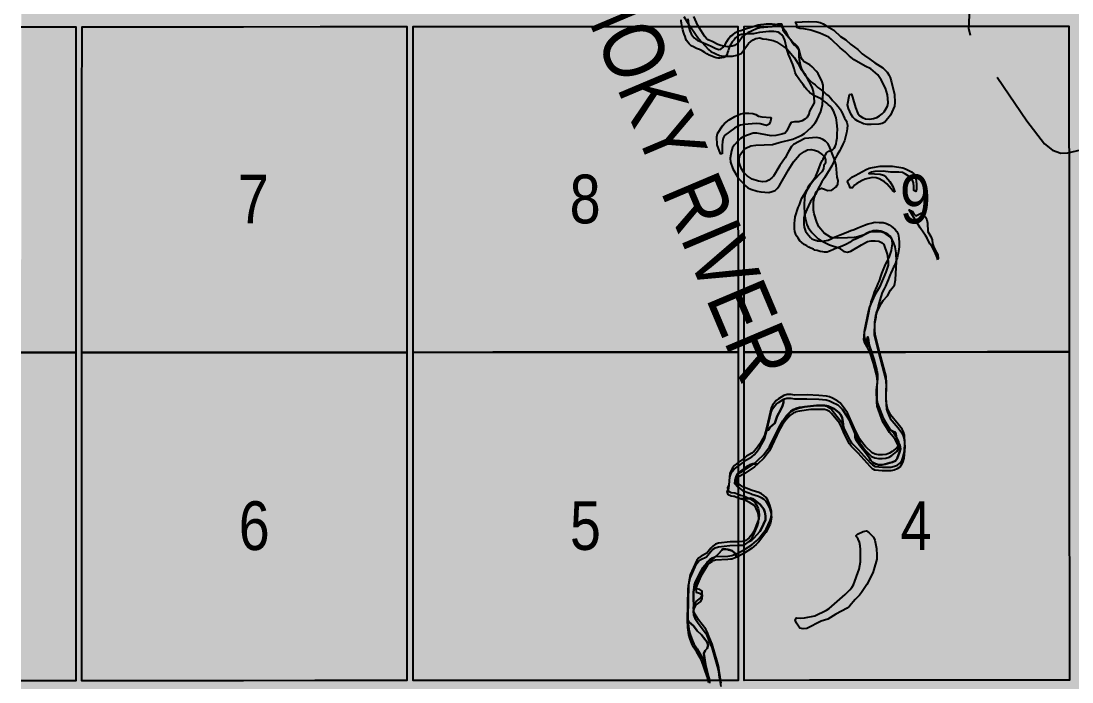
# Model space of a CAD drawing. Extents: x 507565 to 531726, y 6009554 to 6022365.
# Drawn here: x 522873.6 to 523046.4, y 6015788.3 to 6015896.9 of the extents above; entities that cross this region are included whole.
import ezdxf
from ezdxf.enums import TextEntityAlignment as Align

# ---------------------------------------------------------------- set-up
doc = ezdxf.new("R2010")
doc.units = 0
doc.header["$LTSCALE"] = 5
doc.linetypes.add('DASHED2', pattern=[9.525, 6.35, -3.175])
for name, color, linetype in [('Quarters', 8, 'Continuous'), ('RoadSeg', 57, 'DASHED2'), ('T-WATER', 160, 'Continuous'), ('T-WATER-T', 170, 'Continuous')]:
    doc.layers.add(name, color=color, linetype=linetype)
doc.layers.add('ROUTE-MAP-BACKGROUND-H', color=7, linetype='Continuous', true_color=0xf0ebff)
doc.styles.add('120', font='ARIALN.TTF', dxfattribs={"height": 13})
doc.styles.add('TXT', font='ARIALN.TTF', dxfattribs={"height": 0.2})

msp = doc.modelspace()

# ---------------------------------------------------------------- hatches: boundary and pattern name
at = {"layer": 'ROUTE-MAP-BACKGROUND-H'}
h = msp.add_hatch(color=256, dxfattribs=at)
h.dxf.hatch_style = 1
h.paths.add_polyline_path([(523871.081, 6016124.178), (523873.071, 6015800.356), (523917.515, 6015800.58), (523923.823, 6014811.294), (522926.315, 6014807.962), (522925.895, 6015778.478), (522873.584, 6015778.442), (522873.69, 6016121.495)])

# ---------------------------------------------------------------- linework, layer by layer
at = {"layer": 'Quarters'}
for points in [[(522873.621, 6015895.97), (522882.611, 6015895.963), (522882.607, 6015882.574), (522882.603, 6015869.185), (522882.599, 6015855.795), (522882.594, 6015842.406), (522873.604, 6015842.414)], [(522873.604, 6015842.414), (522882.594, 6015842.406), (522882.59, 6015829.017), (522882.586, 6015815.628), (522882.582, 6015802.036), (522882.578, 6015788.443), (522882.229, 6015788.443), (522881.224, 6015788.444), (522873.587, 6015788.451)]]:
    msp.add_lwpolyline(points, dxfattribs=at)
for points in [[(522896.709, 6015842.413), (522883.599, 6015842.407), (522883.603, 6015855.796), (522883.607, 6015869.185), (522883.611, 6015882.574), (522883.615, 6015895.963), (522896.721, 6015895.97), (522910.161, 6015895.977), (522922.78, 6015895.983), (522923.602, 6015895.983), (522937.042, 6015895.991), (522937.043, 6015882.601), (522937.043, 6015869.212), (522937.044, 6015855.822), (522937.044, 6015842.433), (522923.599, 6015842.426), (522910.154, 6015842.42), (522896.709, 6015842.413)], [(522951.159, 6015842.443), (522938.048, 6015842.434), (522938.048, 6015855.823), (522938.047, 6015869.213), (522938.047, 6015882.602), (522938.047, 6015895.992), (522951.152, 6015896.001), (522964.592, 6015896.011), (522978.033, 6015896.021), (522991.473, 6015896.03), (522991.478, 6015882.641), (522991.484, 6015869.251), (522991.489, 6015855.862), (522991.494, 6015842.472), (522978.049, 6015842.463), (522964.604, 6015842.453), (522951.159, 6015842.443)], [(523005.609, 6015842.482), (522992.498, 6015842.473), (522992.493, 6015855.863), (522992.488, 6015869.252), (522992.483, 6015882.642), (522992.477, 6015896.031), (523005.583, 6015896.041), (523019.023, 6015896.05), (523032.464, 6015896.06), (523045.904, 6015896.07), (523045.914, 6015882.68), (523045.924, 6015869.291), (523045.934, 6015855.901), (523045.944, 6015842.511), (523032.499, 6015842.502), (523019.054, 6015842.492), (523005.609, 6015842.482)], [(523003.264, 6015788.527), (522992.52, 6015788.52), (522992.515, 6015802.107), (522992.509, 6015815.694), (522992.504, 6015829.083), (522992.498, 6015842.473), (523005.609, 6015842.482), (523019.054, 6015842.492), (523032.499, 6015842.502), (523045.944, 6015842.511), (523045.954, 6015829.122), (523045.964, 6015815.732), (523045.975, 6015802.145), (523045.985, 6015788.558), (523044.294, 6015788.556), (523043.289, 6015788.556), (523032.535, 6015788.548), (523029.948, 6015788.546), (523019.085, 6015788.539), (523016.606, 6015788.537), (523005.635, 6015788.529), (523003.264, 6015788.527)], [(522895.224, 6015788.452), (522883.582, 6015788.444), (522883.586, 6015802.036), (522883.59, 6015815.629), (522883.595, 6015829.018), (522883.599, 6015842.407), (522896.709, 6015842.413), (522910.154, 6015842.42), (522923.599, 6015842.426), (522937.044, 6015842.433), (522937.045, 6015829.044), (522937.045, 6015815.654), (522937.046, 6015802.067), (522937.046, 6015788.48), (522935.886, 6015788.479), (522935.216, 6015788.479), (522923.597, 6015788.471), (522921.886, 6015788.47), (522910.147, 6015788.462), (522908.555, 6015788.461), (522896.697, 6015788.453), (522895.224, 6015788.452)], [(522949.228, 6015788.489), (522938.051, 6015788.481), (522938.05, 6015802.068), (522938.05, 6015815.655), (522938.049, 6015829.044), (522938.048, 6015842.434), (522951.159, 6015842.443), (522964.604, 6015842.453), (522978.049, 6015842.463), (522991.494, 6015842.472), (522991.499, 6015829.083), (522991.505, 6015815.693), (522991.51, 6015802.106), (522991.516, 6015788.519), (522990.257, 6015788.518), (522989.253, 6015788.517), (522978.066, 6015788.509), (522975.911, 6015788.508), (522964.616, 6015788.5), (522962.569, 6015788.498), (522951.166, 6015788.49), (522949.228, 6015788.489)]]:
    msp.add_lwpolyline(points, close=True, dxfattribs=at)
at = {"layer": 'RoadSeg', "flags": 128}
msp.add_lwpolyline([(523029.701, 6015894.523), (523029.466, 6015895.669), (523029.733, 6015901.996), (523029.599, 6015904.361), (523026.403, 6015910.987), (523025.57, 6015912.053), (523024.538, 6015912.919), (523017.445, 6015917.647), (523014.648, 6015920.378), (523014.181, 6015921.111), (523012.483, 6015926.439), (523010.518, 6015930.734), (523012.483, 6015926.439), (523014.181, 6015921.111), (523014.648, 6015920.378), (523017.445, 6015917.647), (523024.538, 6015912.919), (523025.57, 6015912.053), (523026.403, 6015910.987), (523029.599, 6015904.361), (523029.733, 6015901.996), (523029.466, 6015895.669), (523029.733, 6015894.371), (523030.565, 6015892.905), (523038.99, 6015880.517), (523041.887, 6015876.721), (523043.219, 6015875.689), (523044.551, 6015875.156), (523045.75, 6015875.256), (523047.848, 6015875.756), (523049.113, 6015875.622), (523052.443, 6015873.724), (523053.742, 6015873.391), (523075.82, 6015873.824), (523076.42, 6015874.224), (523076.853, 6015874.823), (523083.113, 6015889.375), (523084.978, 6015893.105), (523085.411, 6015894.304), (523085.744, 6015896.468), (523086.077, 6015897.468), (523086.41, 6015898.034), (523087.209, 6015898.366), (523088.108, 6015898.033), (523089.14, 6015896.768), (523101.095, 6015877.754), (523101.562, 6015877.454), (523102.227, 6015877.587), (523102.998, 6015878.094), (523105.487, 6015874.126), (523106.17, 6015873.07), (523106.845, 6015872.071), (523107.609, 6015870.986), (523108.304, 6015870.06), (523109.112, 6015869.052), (523109.947, 6015868.068), (523110.729, 6015867.205), (523111.621, 6015866.282), (523112.573, 6015865.339), (523113.516, 6015864.432), (523169.654, 6015810.778), (523170.583, 6015809.9), (523171.417, 6015809.126), (523172.31, 6015808.324), (523173.186, 6015807.572), (523174.101, 6015806.824), (523175.03, 6015806.1), (523176.008, 6015805.369), (523176.879, 6015804.754), (523177.898, 6015804.074), (523178.925, 6015803.423), (523180.148, 6015802.679), (523181.308, 6015802.026), (523182.425, 6015801.428), (523183.554, 6015800.83), (523186.128, 6015799.483), (523245.152, 6015768.598), (523244.486, 6015767.33), (523244.986, 6015766.963), (523257.24, 6015760.47)], dxfattribs=at)
at = {"layer": 'T-WATER'}
for points in [[(522986.67, 6015788.186), (522986.598, 6015788.515), (522986.488, 6015788.926), (522986.469, 6015789.258), (522986.424, 6015790.029), (522986.159, 6015791.135), (522985.887, 6015792.922), (522986.067, 6015793.434), (522986.428, 6015793.776), (522986.582, 6015794.304), (522986.403, 6015794.813), (522985.786, 6015795.569), (522985.51, 6015795.991), (522984.786, 6015796.644), (522984.192, 6015797.459), (522983.463, 6015798.106), (522983.164, 6015798.482), (522983.277, 6015803.466), (522983.362, 6015804.099), (522983.602, 6015805.296), (522984.677, 6015807.679), (522984.989, 6015808.066), (522985.378, 6015808.373), (522986.318, 6015808.829), (522986.953, 6015809.656), (522987.316, 6015810.007), (522987.746, 6015810.298), (522988.261, 6015810.485), (522990.163, 6015810.699), (522991.507, 6015810.721), (522992.2, 6015810.731), (522992.23, 6015810.747), (522992.512, 6015810.83), (522992.746, 6015810.899), (522993.299, 6015811.362), (522993.744, 6015811.552), (522994.105, 6015811.893), (522995.102, 6015813.013), (522995.377, 6015813.465), (522996.02, 6015814.886), (522996.02, 6015815.546), (522995.923, 6015816.155), (522995.742, 6015816.662), (522995.142, 6015817.437), (522993.989, 6015818.339), (522993.556, 6015818.465), (522993.513, 6015818.457), (522992.997, 6015818.357), (522992.4, 6015818.424), (522991.839, 6015818.376), (522991.505, 6015818.511), (522991.446, 6015818.53), (522991.392, 6015818.553), (522991.329, 6015818.579), (522991.266, 6015818.605), (522990.928, 6015818.744), (522990.754, 6015818.766), (522990.335, 6015818.817), (522990.008, 6015818.976), (522989.864, 6015819.046), (522989.726, 6015819.578), (522989.953, 6015820.059), (522990.119, 6015821.913), (522990.306, 6015822.414), (522990.525, 6015822.865), (522990.856, 6015823.214), (522991.502, 6015823.71), (522992.506, 6015824.468), (522992.871, 6015824.749), (522993.757, 6015825.274), (522994.126, 6015825.575), (522994.515, 6015826.028), (522995.066, 6015826.777), (522995.835, 6015828.178), (522996.222, 6015829.6), (522996.515, 6015829.679), (522996.762, 6015830.123), (522997.52, 6015830.792), (522997.727, 6015831.278), (522997.867, 6015831.808), (522998.08, 6015832.281), (522998.36, 6015832.689), (522998.796, 6015833.655), (522998.954, 6015834.2), (522998.973, 6015834.737), (522999.537, 6015834.918), (523000.189, 6015834.896), (523000.756, 6015834.798), (523002.814, 6015834.819), (523004.759, 6015834.741), (523005.998, 6015834.624), (523006.155, 6015834.584), (523006.528, 6015834.491), (523006.997, 6015834.272), (523007.88, 6015833.796), (523008.258, 6015833.491), (523008.614, 6015833.105), (523009.46, 6015831.848), (523009.701, 6015831.405), (523010.769, 6015828.917), (523010.754, 6015828.496), (523010.929, 6015827.981), (523011.5, 6015827.133), (523012.469, 6015825.974), (523013.053, 6015825.171), (523013.31, 6015824.683), (523013.653, 6015824.346), (523014.074, 6015824.126), (523014.114, 6015824.105), (523014.601, 6015823.922), (523015.194, 6015823.941), (523015.706, 6015824.078), (523016.469, 6015824.284), (523016.869, 6015824.391), (523017.368, 6015824.611), (523017.664, 6015825.003), (523018.063, 6015826.052), (523018.201, 6015826.6), (523018.102, 6015827.207), (523017.592, 6015828.097), (523017.358, 6015829.239), (523016.419, 6015829.677), (523015.883, 6015830.078), (523015.32, 6015831.002), (523014.368, 6015833.569), (523014.302, 6015834.226), (523014.28, 6015836.267), (523014.408, 6015837.519), (523014.371, 6015838.212), (523014.274, 6015838.82), (523013.772, 6015840.686), (523013.238, 6015842.373), (523013.316, 6015842.763), (523013.013, 6015843.826), (523012.957, 6015844.447), (523012.824, 6015844.975), (523012.657, 6015844.439), (523012.717, 6015843.356), (523012.346, 6015843.98), (523012.243, 6015844.362), (523012.203, 6015844.512), (523012.209, 6015845.17), (523012.298, 6015845.793), (523012.458, 6015846.321), (523012.935, 6015848.69), (523013.017, 6015848.975), (523013.188, 6015849.871), (523013.274, 6015850.107), (523013.31, 6015850.395), (523013.397, 6015850.767), (523013.604, 6015851.307), (523013.776, 6015851.797), (523013.984, 6015852.49), (523014.138, 6015852.827), (523014.345, 6015853.334), (523014.517, 6015853.756), (523014.74, 6015854.211), (523014.965, 6015854.887), (523015.137, 6015855.394), (523015.361, 6015855.968), (523015.637, 6015856.627), (523016.031, 6015857.42), (523016.074, 6015857.509), (523016.323, 6015858.027), (523016.513, 6015858.517), (523016.703, 6015859.193), (523016.791, 6015859.632), (523016.882, 6015860.26), (523016.85, 6015860.851), (523016.767, 6015861.106), (523016.533, 6015861.531), (523016.162, 6015861.787), (523015.909, 6015861.975), (523015.437, 6015862.216), (523014.964, 6015862.371), (523014.609, 6015862.425), (523014.287, 6015862.461), (523013.712, 6015862.414), (523013.321, 6015862.247), (523012.931, 6015862.064), (523012.523, 6015861.863), (523012.115, 6015861.68), (523011.776, 6015861.496), (523011.402, 6015861.329), (523010.96, 6015861.112), (523010.519, 6015860.946), (523010.179, 6015860.745), (523010.04, 6015860.64), (523009.822, 6015860.477), (523009.448, 6015860.276), (523009.125, 6015860.109), (523008.735, 6015859.959), (523008.345, 6015859.81), (523007.836, 6015859.627), (523007.683, 6015859.56), (523007.293, 6015859.411), (523007.076, 6015859.308), (523006.8, 6015859.177), (523006.443, 6015859.01), (523006.138, 6015858.928), (523005.732, 6015858.931), (523005.427, 6015858.967), (523004.971, 6015859.021), (523004.498, 6015859.159), (523004.109, 6015859.264), (523003.89, 6015859.384), (523003.485, 6015859.556), (523003.13, 6015859.745), (523002.793, 6015859.933), (523002.371, 6015860.173), (523001.951, 6015860.549), (523001.681, 6015860.787), (523001.396, 6015861.196), (523001.111, 6015861.587), (523000.977, 6015861.808), (523000.845, 6015862.283), (523000.797, 6015862.724), (523000.783, 6015863.113), (523000.787, 6015863.689), (523000.823, 6015864.112), (523000.912, 6015864.721), (523001.051, 6015865.228), (523001.207, 6015865.752), (523001.396, 6015866.225), (523001.602, 6015866.68), (523001.844, 6015867.339), (523001.999, 6015867.761), (523002.273, 6015868.234), (523002.513, 6015868.672), (523002.77, 6015869.094), (523002.958, 6015869.414), (523003.164, 6015869.921), (523003.676, 6015870.527), (523004.086, 6015871.082), (523004.275, 6015871.42), (523004.55, 6015872.061), (523004.808, 6015872.754), (523005.066, 6015873.361), (523005.324, 6015873.952), (523005.465, 6015874.22), (523005.599, 6015874.475), (523005.873, 6015874.931), (523006.112, 6015875.268), (523006.435, 6015875.485), (523006.565, 6015875.543), (523006.774, 6015875.635), (523007.08, 6015875.803), (523007.319, 6015876.021), (523007.49, 6015876.257), (523007.645, 6015876.713), (523007.699, 6015877.136), (523007.77, 6015877.728), (523007.792, 6015878.422), (523007.83, 6015879.099), (523007.817, 6015879.692), (523007.753, 6015880.166), (523007.671, 6015880.607), (523007.606, 6015880.997), (523007.49, 6015881.421), (523007.307, 6015881.846), (523007.173, 6015882.152), (523006.923, 6015882.594), (523006.637, 6015882.9), (523006.334, 6015883.173), (523006.149, 6015883.361), (523005.812, 6015883.634), (523005.492, 6015883.865), (523005.172, 6015884.096), (523004.649, 6015884.353), (523004.092, 6015884.628), (523003.845, 6015884.76), (523003.738, 6015884.817), (523003.367, 6015885.073), (523003.081, 6015885.363), (523002.829, 6015885.67), (523002.493, 6015886.045), (523002.208, 6015886.453), (523001.889, 6015886.879), (523001.503, 6015887.389), (523001.101, 6015887.968), (523000.901, 6015888.443), (523000.719, 6015889.088), (523000.504, 6015889.75), (523000.354, 6015890.14), (523000.037, 6015890.82), (522999.837, 6015891.312), (522999.809, 6015891.382), (522999.654, 6015891.771), (522999.505, 6015892.297), (522999.407, 6015892.805), (522999.308, 6015893.28), (522999.193, 6015893.738), (522998.993, 6015894.23), (522998.691, 6015894.622), (522998.371, 6015894.929), (522998.118, 6015895.066), (522997.746, 6015895.136), (522997.391, 6015895.19), (522997.002, 6015895.175), (522996.545, 6015895.196), (522996.054, 6015895.148), (522995.545, 6015895.084), (522995.037, 6015895.003), (522994.528, 6015894.905), (522994.271, 6015894.864), (522994.02, 6015894.824), (522993.427, 6015894.811), (522992.818, 6015894.815), (522992.055, 6015894.668), (522991.665, 6015894.569), (522991.325, 6015894.351), (522991.087, 6015894.15), (522990.831, 6015893.813), (522990.541, 6015893.476), (522990.301, 6015893.106), (522990.095, 6015892.701), (522989.94, 6015892.245), (522989.867, 6015892.031), (522989.767, 6015891.738), (522989.646, 6015891.332), (522989.424, 6015891.046), (522989.169, 6015890.929), (522988.847, 6015890.83), (522988.525, 6015890.781), (522988.22, 6015890.783), (522987.972, 6015890.838), (522987.899, 6015890.853), (522987.578, 6015890.957), (522987.19, 6015891.112), (522986.751, 6015891.302), (522986.38, 6015891.49), (522986.026, 6015891.713), (522985.588, 6015891.987), (522985.149, 6015892.227), (522984.676, 6015892.4), (522984.17, 6015892.64), (522983.765, 6015892.846), (522983.445, 6015893.17), (522983.21, 6015893.443), (522983.026, 6015893.715), (522982.909, 6015894.004), (522982.793, 6015894.343), (522982.66, 6015894.733), (522982.544, 6015895.056), (522982.411, 6015895.463), (522982.345, 6015895.752), (522982.247, 6015896.209), (522982.198, 6015896.565), (522982.166, 6015896.836), (522982.151, 6015897.124)], [(522983.219, 6015897.252), (522983.284, 6015896.863), (522983.331, 6015896.371), (522983.363, 6015896.049), (522983.442, 6015895.693), (522983.445, 6015895.676), (522983.578, 6015895.269), (522983.795, 6015894.793), (522983.979, 6015894.453), (522984.281, 6015894.147), (522984.534, 6015893.908), (522984.808, 6015893.718), (522984.854, 6015893.685), (522985.445, 6015893.461), (522985.8, 6015893.34), (522986.171, 6015893.151), (522986.576, 6015892.979), (522987.082, 6015892.772), (522987.42, 6015892.601), (522987.859, 6015892.378), (522988.314, 6015892.205), (522988.59, 6015892.282), (522988.671, 6015892.304), (522989.045, 6015892.589), (522989.37, 6015893.061), (522989.627, 6015893.55), (522989.918, 6015893.989), (522990.208, 6015894.342), (522990.616, 6015894.661), (522991.076, 6015894.997), (522991.466, 6015895.214), (522991.941, 6015895.346), (522992.416, 6015895.512), (522992.739, 6015895.612), (522993.417, 6015895.827), (522993.96, 6015896.026), (522994.452, 6015896.158), (522994.825, 6015896.274), (522995.232, 6015896.339), (522995.723, 6015896.404), (522996.164, 6015896.468), (522996.553, 6015896.465), (522996.695, 6015896.464), (522997.095, 6015896.462), (522997.602, 6015896.407), (522997.94, 6015896.32), (522998.447, 6015896.097), (522998.731, 6015895.866), (522998.952, 6015895.687), (522999.271, 6015895.261), (522999.521, 6015894.785), (522999.652, 6015894.569), (522999.84, 6015894.258), (523000.125, 6015893.85), (523000.493, 6015893.272), (523000.728, 6015892.982), (523000.812, 6015892.914), (523001.132, 6015892.641), (523001.435, 6015892.283), (523001.5, 6015891.978), (523001.486, 6015891.836), (523001.479, 6015891.766), (523001.464, 6015891.623), (523001.494, 6015891.064), (523001.559, 6015890.589), (523001.657, 6015890.03), (523001.789, 6015889.504), (523001.938, 6015889.012), (523002.188, 6015888.536), (523002.523, 6015888.009), (523002.842, 6015887.6), (523003.313, 6015887.123), (523003.801, 6015886.713), (523004.155, 6015886.423), (523004.609, 6015885.996), (523004.929, 6015885.757), (523005.51, 6015885.314), (523005.535, 6015885.295), (523006.007, 6015884.903), (523006.344, 6015884.646), (523006.764, 6015884.237), (523007.049, 6015883.863), (523007.335, 6015883.505), (523007.587, 6015883.266), (523007.957, 6015882.84), (523008.259, 6015882.398), (523008.443, 6015882.092), (523008.66, 6015881.684), (523008.777, 6015881.446), (523009.006, 6015880.961), (523009.245, 6015880.596), (523009.378, 6015880.24), (523009.477, 6015879.782), (523009.456, 6015879.206), (523009.35, 6015878.547), (523009.176, 6015877.854), (523009.003, 6015877.229), (523008.745, 6015876.655), (523008.402, 6015875.963), (523008.247, 6015875.608), (523007.819, 6015874.883), (523007.558, 6015874.497), (523007.443, 6015874.327), (523007.243, 6015873.83), (523007.15, 6015873.601), (523006.91, 6015873.112), (523006.602, 6015872.555), (523006.174, 6015871.847), (523005.712, 6015871.139), (523005.284, 6015870.481), (523004.907, 6015869.773), (523004.581, 6015869.149), (523004.238, 6015868.406), (523003.861, 6015867.816), (523003.434, 6015867.26), (523003.091, 6015866.501), (523002.816, 6015865.927), (523002.627, 6015865.522), (523002.455, 6015865.134), (523002.422, 6015864.983), (523002.333, 6015864.576), (523002.296, 6015864.085), (523002.292, 6015863.509), (523002.356, 6015863.001), (523002.456, 6015862.662), (523002.572, 6015862.373), (523002.841, 6015861.999), (523003.126, 6015861.641), (523003.412, 6015861.317), (523003.63, 6015861.113), (523003.901, 6015861.009), (523004.238, 6015860.905), (523004.29, 6015860.885), (523004.559, 6015860.784), (523005.117, 6015860.696), (523005.643, 6015860.777), (523006.304, 6015860.908), (523006.402, 6015860.948), (523006.83, 6015861.124), (523007.089, 6015861.238), (523007.475, 6015861.407), (523008.29, 6015861.74), (523008.731, 6015861.941), (523009.648, 6015862.29), (523010.055, 6015862.473), (523010.581, 6015862.639), (523011.209, 6015862.905), (523011.753, 6015863.122), (523012.313, 6015863.321), (523012.725, 6015863.493), (523012.873, 6015863.554), (523013.382, 6015863.703), (523013.772, 6015863.802), (523014.06, 6015863.851), (523014.686, 6015863.812), (523015.346, 6015863.791), (523015.903, 6015863.618), (523016.325, 6015863.395), (523016.696, 6015863.189), (523017.016, 6015862.933), (523017.302, 6015862.677), (523017.587, 6015862.285), (523017.838, 6015861.843), (523017.953, 6015861.216), (523017.981, 6015860.471), (523018.011, 6015859.827), (523017.957, 6015859.32), (523017.834, 6015858.728), (523017.643, 6015857.984), (523017.501, 6015857.534), (523017.418, 6015857.275), (523017.212, 6015856.717), (523017.081, 6015856.432), (523016.902, 6015856.042), (523016.645, 6015855.468), (523016.524, 6015855.215), (523016.197, 6015854.337), (523016.042, 6015853.982), (523015.767, 6015853.341), (523015.527, 6015852.885), (523015.218, 6015852.261), (523014.976, 6015851.552), (523014.821, 6015851.028), (523014.612, 6015850.267), (523014.473, 6015849.726), (523014.231, 6015848.932), (523014.142, 6015848.222), (523014.036, 6015847.664), (523013.914, 6015847.123), (523013.91, 6015846.513), (523013.891, 6015846.175), (523013.87, 6015845.65), (523013.868, 6015845.345), (523014.087, 6015844.473), (523014.564, 6015842.489), (523015.812, 6015837.847), (523015.869, 6015836.688), (523015.807, 6015835.214), (523015.842, 6015833.841), (523015.922, 6015833.106), (523016.054, 6015832.593), (523016.534, 6015831.55), (523017.816, 6015830.023), (523018.42, 6015829.191), (523018.655, 6015828.728), (523018.817, 6015828.171), (523018.906, 6015826.883), (523018.825, 6015825.624), (523018.729, 6015825.053), (523018.576, 6015824.482), (523018.369, 6015823.982), (523018.081, 6015823.579), (523017.65, 6015823.285), (523017.169, 6015823.086), (523016.892, 6015823.024), (523016.591, 6015822.956), (523015.877, 6015822.943), (523015.193, 6015822.951), (523013.979, 6015823.079), (523013.736, 6015823.224), (523013.566, 6015823.325), (523013.197, 6015823.659), (523011.227, 6015825.847), (523010.137, 6015826.961), (523009.824, 6015827.384), (523008.946, 6015829.109), (523008.714, 6015831.087), (523008.603, 6015831.659), (523008.414, 6015832.148), (523008.079, 6015832.533), (523007.275, 6015833.167), (523006.327, 6015833.597), (523006.099, 6015833.643), (523005.748, 6015833.714), (523004.4, 6015833.684), (523002.401, 6015833.503), (523001.283, 6015833.196), (523001.236, 6015833.18), (523000.732, 6015833.031), (523000.701, 6015833.014), (523000.278, 6015832.778), (522999.919, 6015832.462), (522999.67, 6015832.001), (522999.454, 6015831.443), (522998.82, 6015830.557), (522998.275, 6015829.631), (522996.657, 6015826.276), (522995.716, 6015825.033), (522994.67, 6015824.038), (522994.066, 6015824.115), (522993.912, 6015824.135), (522993.411, 6015823.937), (522993.352, 6015823.907), (522992.928, 6015823.686), (522991.409, 6015822.452), (522991.166, 6015822.002), (522991.028, 6015821.443), (522990.973, 6015820.836), (522991.485, 6015820.277), (522991.503, 6015820.264), (522992.229, 6015819.717), (522992.508, 6015819.614), (522993.681, 6015819.16), (522993.721, 6015819.145), (522993.781, 6015819.127), (522994.3, 6015818.967), (522994.862, 6015818.794), (522995.314, 6015818.579), (522995.713, 6015818.313), (522996.066, 6015817.964), (522996.34, 6015817.55), (522996.699, 6015816.734), (522996.922, 6015815.955), (522996.945, 6015815.697), (522996.977, 6015815.324), (522996.909, 6015814.704), (522996.758, 6015814.19), (522996.061, 6015812.802), (522994.848, 6015811.224), (522994.464, 6015810.833), (522993.71, 6015810.194), (522992.512, 6015809.443), (522991.507, 6015808.906), (522991.269, 6015808.785), (522990.929, 6015809.505), (522990.539, 6015809.785), (522990.012, 6015809.954), (522989.95, 6015809.974), (522989.837, 6015810.011), (522989.502, 6015810.111), (522988.947, 6015810.059), (522988.826, 6015809.922), (522988.304, 6015809.328), (522987.582, 6015808.654), (522986.694, 6015808.145), (522985.724, 6015807.023), (522985.187, 6015806.165), (522984.987, 6015805.658), (522984.516, 6015804.738), (522984.352, 6015804.225), (522984.178, 6015803.037), (522984.174, 6015801.678), (522984.251, 6015800.45), (522984.122, 6015799.903), (522984.193, 6015799.275), (522984.395, 6015798.77), (522984.929, 6015797.914), (522986.12, 6015796.352), (522986.369, 6015795.92), (522986.735, 6015794.908), (522987.188, 6015793.913), (522988.057, 6015790.87), (522988.263, 6015790.038), (522988.336, 6015789.439), (522988.488, 6015788.517), (522988.658, 6015787.485)]]:
    msp.add_lwpolyline(points, dxfattribs=at)
at = {"layer": 'T-WATER', "linetype": 'Continuous', "flags": 128}
for points in [[(522982.575, 6015897.654), (522983.168, 6015896.65), (522984.985, 6015894.028)], [(522991.661, 6015873.671), (522991.652, 6015874.323), (522991.812, 6015874.832), (522992.416, 6015875.692), (522992.466, 6015875.738), (522992.777, 6015876.031), (522993.581, 6015876.385), (522994.415, 6015876.477), (522997.138, 6015876.598), (522998.243, 6015876.928), (523000.526, 6015877.498), (523001.993, 6015878.129), (523002.433, 6015878.412), (523003.53, 6015879.429), (523004.188, 6015880.164), (523004.452, 6015880.582), (523005.127, 6015882.031), (523005.396, 6015883.181), (523005.502, 6015885.084), (523005.481, 6015886.363), (523005.346, 6015886.928), (523004.646, 6015888.291), (523004.35, 6015888.667), (523003.667, 6015889.38), (523003.275, 6015889.7), (523002.375, 6015890.188), (523002.037, 6015890.576), (523001.833, 6015891.065), (523001.561, 6015892.194), (523001.312, 6015892.665), (523000.233, 6015893.71), (522999.229, 6015894.837), (522998.926, 6015895.266), (522998.878, 6015895.869), (522998.704, 6015896.377), (522998.074, 6015896.381), (522997.537, 6015896.203), (522997.058, 6015895.975), (522995.092, 6015895.788), (522994.524, 6015895.643), (522993.121, 6015894.956), (522992.44, 6015894.535), (522992.261, 6015894.391), (522991.686, 6015893.554), (522991.437, 6015893.283), (522990.924, 6015892.899), (522990.531, 6015892.757), (522989.786, 6015892.655), (522988.654, 6015892.876), (522988.145, 6015893.04), (522987.233, 6015893.552), (522986.702, 6015893.737), (522986.575, 6015893.827), (522986.279, 6015894.037), (522985.991, 6015894.422), (522984.883, 6015896.177), (522984.652, 6015896.653), (522984.232, 6015897.657)], [(522984.985, 6015894.028), (522986.658, 6015892.206), (522987.017, 6015891.878), (522988.42, 6015891.248), (522989, 6015891.131), (522990.6, 6015891.153), (522991.284, 6015891.289), (522991.44, 6015891.35), (522992.031, 6015891.585), (522992.443, 6015892.109), (522992.617, 6015892.416), (522993.232, 6015893.22), (522993.587, 6015893.538), (522993.981, 6015893.818), (522994.443, 6015894.047), (522995.066, 6015894.137), (522995.563, 6015893.967), (522996.17, 6015893.932), (522997.288, 6015893.68), (522997.809, 6015893.496), (522998.942, 6015892.726), (522999.49, 6015892.361), (523000.787, 6015890.833), (523001.34, 6015889.986), (523001.798, 6015889.042), (523002.414, 6015888.252), (523003.441, 6015886.369), (523003.675, 6015885.869), (523003.846, 6015885.324), (523003.957, 6015884.491), (523003.992, 6015883.451), (523003.264, 6015882.106), (523003.123, 6015881.553), (523002.86, 6015881.093), (523002.475, 6015880.769), (523002.03, 6015880.498), (523001.47, 6015880.351), (523000.794, 6015880.337), (523000.215, 6015880.222), (522999.873, 6015879.663), (522999.509, 6015878.874), (522999.215, 6015878.487), (522998.72, 6015878.285), (522997.709, 6015878.074), (522996.923, 6015878.037), (522995.201, 6015878.358), (522994.579, 6015878.49), (522993.957, 6015878.47), (522992.463, 6015877.925), (522991.904, 6015877.578), (522991.459, 6015877.172), (522990.888, 6015876.54), (522990.607, 6015876.105), (522990.412, 6015875.552), (522990.223, 6015874.367), (522990.261, 6015873.703), (522990.642, 6015872.631), (522991.342, 6015871.398), (522991.467, 6015871.22), (522991.688, 6015870.905), (522992.474, 6015870.061), (522992.645, 6015869.874), (522992.721, 6015869.791), (522993.12, 6015869.484), (522993.59, 6015869.261), (522994.654, 6015868.936), (522995.251, 6015868.835), (522996.53, 6015868.735), (522997.098, 6015868.858), (522997.571, 6015869.06), (522997.943, 6015869.384), (522998.3, 6015869.884), (522999.806, 6015872.458), (523000.639, 6015873.757), (523001.626, 6015874.892), (523002.447, 6015875.469), (523002.935, 6015875.707), (523003.51, 6015875.792), (523004.088, 6015875.683), (523004.573, 6015875.495), (523005.381, 6015874.932), (523005.716, 6015874.581), (523005.88, 6015874.085), (523005.887, 6015873.517), (523005.607, 6015873.141), (523005.546, 6015872.607), (523005.289, 6015872.126), (523003.922, 6015870.674), (523003.324, 6015869.892), (523002.735, 6015868.989), (523002.509, 6015868.467)], [(523018.77, 6015825.678), (523018.865, 6015826.25), (523018.945, 6015827.51), (523018.855, 6015828.8), (523018.692, 6015829.358), (523018.456, 6015829.82), (523017.851, 6015830.653), (523016.566, 6015832.18), (523016.086, 6015833.223), (523015.953, 6015833.737), (523015.872, 6015834.473), (523015.836, 6015835.848), (523015.896, 6015837.321), (523015.839, 6015838.478), (523014.587, 6015843.119), (523014.039, 6015845.39), (523013.968, 6015846.075), (523013.989, 6015847.396), (523014.133, 6015848.51), (523014.364, 6015849.127), (523015.081, 6015850.508), (523015.368, 6015850.946), (523016.056, 6015851.752), (523016.586, 6015852.642), (523017.207, 6015853.47), (523017.386, 6015854.343), (523017.535, 6015857.386), (523017.495, 6015858.801), (523017.305, 6015859.804), (523017.066, 6015860.575), (523016.806, 6015861.057), (523016.462, 6015861.446), (523015.657, 6015862.026), (523015.162, 6015862.214), (523013.859, 6015862.272), (523013.18, 6015862.238), (523012.651, 6015862.056), (523012.251, 6015861.783), (523011.177, 6015861.424), (523010.575, 6015861.307), (523009.481, 6015861.242), (523007.874, 6015861.206), (523007.208, 6015861.244), (523006.691, 6015861.4), (523005.667, 6015862.027), (523005.085, 6015862.665), (523004.794, 6015863.086), (523004.428, 6015863.858), (523004.025, 6015865.197), (523003.919, 6015865.837), (523003.889, 6015866.497), (523003.898, 6015867.173), (523004.009, 6015867.769), (523004.351, 6015868.834), (523004.7, 6015869.218), (523005.199, 6015869.428), (523005.721, 6015869.28), (523006.193, 6015869.051), (523006.909, 6015869.1), (523007.647, 6015869.634), (523007.809, 6015869.9), (523007.914, 6015870.073), (523007.948, 6015870.679), (523007.81, 6015871.233), (523007.719, 6015871.896), (523007.613, 6015873.216), (523007.294, 6015874.314), (523006.484, 6015876.361), (523006.233, 6015876.785), (523005.872, 6015877.132), (523005.451, 6015877.407), (523004.966, 6015877.63), (523004.408, 6015877.753), (523002.46, 6015877.59), (523000.611, 6015876.601), (523000.274, 6015876.253), (522999.726, 6015875.369), (522999.242, 6015874.429), (522998.373, 6015873.169), (522997.327, 6015871.414), (522997.053, 6015871.121), (522996.571, 6015870.754), (522996.125, 6015870.515), (522995.493, 6015870.465), (522994.881, 6015870.576), (522993.838, 6015870.897), (522992.995, 6015871.47), (522992.471, 6015872), (522992.045, 6015872.613), (522991.822, 6015873.128), (522991.661, 6015873.671)], [(523002.509, 6015868.467), (523002.437, 6015867.87), (523002.392, 6015866.554), (523002.43, 6015865.166), (523002.513, 6015864.571), (523002.805, 6015863.463), (523003.006, 6015862.978), (523003.65, 6015862.16), (523004.683, 6015861.12), (523005.112, 6015860.839), (523006.51, 6015860.132), (523008.054, 6015859.613), (523008.901, 6015859.036), (523009.49, 6015858.927), (523010.036, 6015859.086), (523011.777, 6015860.137), (523012.78, 6015860.647), (523013.392, 6015860.755), (523014.052, 6015860.788), (523014.645, 6015860.711), (523015.109, 6015860.512), (523015.444, 6015860.171), (523016.019, 6015858.596), (523016.199, 6015857.381), (523016.167, 6015856.758), (523015.802, 6015855.604), (523014.773, 6015853.17), (523014.005, 6015851.876), (523013.526, 6015850.892), (523013.116, 6015849.897), (523012.949, 6015849.322), (523012.475, 6015846.952), (523012.316, 6015846.423), (523012.228, 6015845.8), (523012.222, 6015845.142), (523012.367, 6015844.61), (523012.738, 6015843.986), (523013.205, 6015843.117), (523013.26, 6015843.002), (523013.797, 6015841.314), (523014.301, 6015839.448), (523014.398, 6015838.84), (523014.435, 6015838.146), (523014.306, 6015836.902), (523014.33, 6015834.859), (523014.397, 6015834.202), (523015.351, 6015831.634), (523015.916, 6015830.709), (523016.417, 6015829.896), (523017.099, 6015829.132), (523017.381, 6015828.73), (523017.86, 6015827.797), (523017.91, 6015827.179), (523017.623, 6015826.742), (523016.836, 6015826.123), (523016.372, 6015825.844), (523015.847, 6015825.661), (523015.238, 6015825.587), (523014.606, 6015825.608), (523014.026, 6015825.714), (523013.552, 6015825.911), (523012.445, 6015826.988), (523012.131, 6015827.358), (523011.538, 6015828.179), (523010.802, 6015829.537), (523009.73, 6015832.029), (523009.489, 6015832.471), (523008.641, 6015833.727), (523008.285, 6015834.114), (523007.908, 6015834.416), (523007.024, 6015834.891), (523006.555, 6015835.109), (523006.024, 6015835.242), (523004.784, 6015835.359), (523002.839, 6015835.434), (523000.782, 6015835.406), (523000.214, 6015835.503), (522999.56, 6015835.529), (522998.996, 6015835.349), (522998.161, 6015834.824), (522997.779, 6015834.522), (522997.155, 6015833.752), (522996.961, 6015833.241), (522996.25, 6015830.207), (522995.864, 6015828.783), (522995.09, 6015827.394), (522994.544, 6015826.632), (522994.155, 6015826.178), (522993.786, 6015825.876), (522992.9, 6015825.35), (522992.535, 6015825.068)], [(522988.722, 6015788.064), (522988.551, 6015789.096), (522988.398, 6015790.018), (522988.324, 6015790.617), (522988.117, 6015791.449), (522987.244, 6015794.491), (522986.791, 6015795.486), (522986.423, 6015796.498), (522986.174, 6015796.933), (522984.981, 6015798.493), (522984.445, 6015799.348), (522984.243, 6015799.853), (522984.172, 6015800.483), (522984.3, 6015801.03), (522984.596, 6015801.49), (522985.365, 6015802.081), (522985.567, 6015802.548), (522985.615, 6015803.157), (522985.198, 6015803.432), (522984.675, 6015803.59), (522984.592, 6015804.171), (522984.771, 6015804.716), (522985.421, 6015806.227), (522986.506, 6015808.051), (522986.857, 6015808.39), (522987.296, 6015808.687), (522987.81, 6015808.856), (522989.84, 6015808.957), (522990.492, 6015809.057), (522991.313, 6015809.377), (522991.552, 6015809.498), (522992.556, 6015810.036), (522993.754, 6015810.788), (522994.508, 6015811.428), (522994.892, 6015811.82), (522996.103, 6015813.4), (522996.8, 6015814.789), (522996.95, 6015815.303), (522997.018, 6015815.925), (522996.985, 6015816.298), (522996.962, 6015816.556), (522996.738, 6015817.336), (522996.379, 6015818.153), (522996.104, 6015818.567), (522995.751, 6015818.916), (522995.35, 6015819.181), (522994.899, 6015819.394), (522993.815, 6015819.721), (522992.542, 6015820.212), (522992.263, 6015820.316), (522991.536, 6015820.862), (522991.519, 6015820.875), (522991.305, 6015821.444), (522991.337, 6015822.113), (522991.534, 6015822.444), (522991.604, 6015822.561), (522992.538, 6015823.057), (522994.23, 6015824.246), (522994.701, 6015824.64), (522995.747, 6015825.637), (522996.688, 6015826.882), (522998.303, 6015830.24), (522998.847, 6015831.167), (522999.482, 6015832.055), (523000.177, 6015832.777), (523000.572, 6015833.05), (523001.048, 6015833.259), (523001.604, 6015833.408), (523003.467, 6015833.674), (523005.531, 6015833.683), (523006.113, 6015833.575), (523006.549, 6015833.33), (523006.914, 6015833), (523008.191, 6015831.419), (523008.479, 6015830.946), (523008.977, 6015829.729), (523009.858, 6015828.002), (523010.171, 6015827.579), (523011.263, 6015826.465), (523013.236, 6015824.277), (523013.606, 6015823.942), (523014.02, 6015823.697), (523015.234, 6015823.57), (523015.918, 6015823.563), (523016.632, 6015823.576), (523017.21, 6015823.708), (523017.691, 6015823.907), (523018.123, 6015824.202), (523018.411, 6015824.605), (523018.617, 6015825.107), (523018.77, 6015825.678)], [(522992.535, 6015825.068), (522991.531, 6015824.309), (522990.886, 6015823.812), (522990.555, 6015823.462), (522990.336, 6015823.011), (522990.15, 6015822.51), (522989.985, 6015820.654), (522989.758, 6015820.172), (522989.897, 6015819.64), (522990.369, 6015819.411), (522990.962, 6015819.34), (522991.539, 6015819.103), (522991.875, 6015818.973), (522992.544, 6015818.772), (522993.423, 6015818.362), (522994.265, 6015817.818), (522994.521, 6015817.375), (522994.783, 6015816.744), (522994.911, 6015816.294), (522994.971, 6015815.706), (522994.889, 6015815.069), (522994.717, 6015814.536), (522994.095, 6015813), (522993.839, 6015812.538), (522993.342, 6015811.956), (522992.789, 6015811.493), (522992.554, 6015811.424), (522992.239, 6015811.331), (522991.549, 6015811.314), (522990.205, 6015811.29), (522988.301, 6015811.074), (522987.786, 6015810.895), (522987.356, 6015810.594), (522986.995, 6015810.244), (522986.361, 6015809.417), (522985.422, 6015808.96), (522985.033, 6015808.652), (522984.718, 6015808.262), (522983.646, 6015805.879), (522983.407, 6015804.681), (522983.323, 6015804.047), (522983.215, 6015799.06), (522983.265, 6015797.807), (522983.473, 6015796.608), (522983.621, 6015796.054), (522983.986, 6015795.015), (522984.221, 6015794.542), (522984.796, 6015793.728), (522985.543, 6015792.397), (522986.489, 6015789.724), (522986.66, 6015789.093), (522986.729, 6015788.762), (522986.788, 6015788.06)]]:
    msp.add_lwpolyline(points, dxfattribs=at)
at = {"layer": 'T-WATER'}
for points in [[(523013.361, 6015879.871), (523012.724, 6015879.919), (523012.147, 6015880.009), (523011.175, 6015880.416), (523010.759, 6015880.718), (523010.39, 6015881.077), (523010.101, 6015881.526), (523009.658, 6015882.539), (523009.502, 6015883.105), (523009.808, 6015884.813), (523010.147, 6015884.872), (523010.335, 6015884.385), (523010.787, 6015882.716), (523011.204, 6015881.709), (523011.52, 6015881.297), (523011.976, 6015881.038), (523012.477, 6015880.844), (523013.113, 6015880.799), (523013.76, 6015880.869), (523014.293, 6015881.044), (523014.767, 6015881.303), (523015.203, 6015881.622), (523015.535, 6015881.986), (523016.068, 6015882.888), (523016.181, 6015883.479), (523016.151, 6015884.155), (523016.058, 6015884.779), (523015.724, 6015885.872), (523015.047, 6015887.252), (523014.503, 6015888.059), (523013.351, 6015889.044), (523012.401, 6015889.488), (523010.598, 6015890.537), (523009.805, 6015891.135), (523009.104, 6015891.856), (523008.285, 6015892.502), (523006.82, 6015893.942), (523006.417, 6015894.254), (523004.958, 6015894.89), (523003.444, 6015895.428), (523002.317, 6015895.645), (523001.663, 6015895.673), (523001.177, 6015895.852), (523001.166, 6015896.037), (523001.147, 6015896.357), (523000.925, 6015896.744), (523003.14, 6015896.843), (523004.436, 6015896.772), (523005.018, 6015896.661), (523005.491, 6015896.444), (523006.114, 6015896.041), (523007.234, 6015895.394), (523008.363, 6015894.383), (523009.222, 6015893.798), (523009.975, 6015893.117), (523011.206, 6015892.227), (523011.877, 6015891.521), (523012.287, 6015891.216), (523013.183, 6015890.659), (523013.993, 6015890.015), (523015.302, 6015889.195), (523015.995, 6015888.491), (523016.297, 6015888.076), (523016.522, 6015887.611), (523016.681, 6015887.096), (523017.195, 6015884.812), (523017.268, 6015883.512), (523017.199, 6015882.897), (523016.585, 6015881.444), (523015.652, 6015880.295), (523015.206, 6015880.068), (523014.642, 6015879.934), (523013.361, 6015879.871)], [(522988.891, 6015875.065), (522988.599, 6015875.075), (522988.053, 6015876.566), (522988.001, 6015877.871), (522988.137, 6015878.409), (522988.916, 6015879.672), (522989.273, 6015880.057), (522990.034, 6015880.662), (522990.961, 6015881.194), (522991.479, 6015881.413), (522991.965, 6015881.638), (522992.484, 6015881.734), (522993.273, 6015881.769), (522993.925, 6015881.713), (522994.428, 6015881.525), (522994.854, 6015881.263), (522995.382, 6015881.129), (522996.904, 6015881.065), (522996.956, 6015880.966), (522996.818, 6015880.44), (522996.613, 6015879.967), (522996.178, 6015879.715), (522995.104, 6015879.995), (522994.486, 6015880.048), (522992.484, 6015879.911), (522991.898, 6015879.77), (522991.48, 6015879.61), (522991.401, 6015879.581), (522990.931, 6015879.308), (522989.288, 6015878.09), (522989.04, 6015877.656), (522988.927, 6015877.081), (522988.86, 6015876.426), (522988.891, 6015875.065)], [(523017.275, 6015868.758), (523016.886, 6015869.048), (523016.7, 6015869.269), (523015.96, 6015870.146), (523015.595, 6015870.487), (523014.698, 6015870.961), (523014.202, 6015871.15), (523013.558, 6015871.157), (523012.386, 6015870.905), (523011.913, 6015870.7), (523011.029, 6015870.177), (523010.635, 6015869.9), (523010.335, 6015869.509), (523009.949, 6015869.492), (523009.758, 6015870.003), (523009.513, 6015870.451), (523009.538, 6015870.637), (523010.317, 6015871.273), (523010.727, 6015871.533), (523012.588, 6015872.478), (523013.071, 6015872.695), (523013.607, 6015872.845), (523014.844, 6015873.035), (523016.869, 6015873.065), (523018.591, 6015872.752), (523019.037, 6015872.609), (523020.021, 6015872.106), (523020.415, 6015871.806), (523020.685, 6015871.37), (523020.812, 6015870.126), (523020.849, 6015869.477), (523020.816, 6015869.272), (523020.756, 6015868.904), (523020.424, 6015869.053), (523020.416, 6015869.272), (523020.402, 6015869.724), (523020.319, 6015870.319), (523020.101, 6015870.827), (523019.796, 6015871.219), (523019.037, 6015871.745), (523018.517, 6015871.982), (523017.928, 6015872.055), (523016.584, 6015872.069), (523015.344, 6015872.203), (523013.989, 6015872.171), (523013.416, 6015872.068), (523013.019, 6015871.866), (523014.867, 6015871.71), (523015.388, 6015871.555), (523015.792, 6015871.275), (523016.444, 6015870.537), (523016.959, 6015869.679), (523017.122, 6015869.27), (523017.275, 6015868.758)], [(523024.341, 6015857.649), (523024.264, 6015858.021), (523023.844, 6015858.972), (523023.357, 6015859.895), (523023.041, 6015860.278), (523022.601, 6015861.229), (523022.342, 6015861.675), (523022.031, 6015862.048), (523021.454, 6015862.908), (523019.655, 6015865.86), (523020.106, 6015865.651), (523020.402, 6015865.235), (523020.741, 6015864.897), (523021.583, 6015865.316), (523022.302, 6015864.668), (523022.543, 6015864.229), (523022.673, 6015863.655), (523022.679, 6015862.332), (523023.213, 6015861.478), (523023.409, 6015860.959), (523023.454, 6015860.316), (523023.63, 6015859.815), (523023.847, 6015859.33), (523024.37, 6015858.446), (523024.426, 6015857.905), (523024.341, 6015857.649)], [(523013.238, 6015842.373), (523013.183, 6015842.488), (523012.717, 6015843.356), (523012.657, 6015844.439), (523012.824, 6015844.975), (523012.957, 6015844.447), (523013.013, 6015843.826), (523013.316, 6015842.763), (523013.238, 6015842.373)], [(522998.973, 6015834.737), (522998.954, 6015834.2), (522998.796, 6015833.655), (522998.36, 6015832.689), (522998.08, 6015832.281), (522997.867, 6015831.808), (522997.727, 6015831.278), (522997.52, 6015830.792), (522996.762, 6015830.123), (522996.515, 6015829.679), (522996.222, 6015829.6), (522996.937, 6015832.632), (522997.132, 6015833.143), (522997.756, 6015833.912), (522998.138, 6015834.214), (522998.925, 6015834.707), (522998.941, 6015834.716), (522998.973, 6015834.737)], [(523008.946, 6015829.109), (523008.449, 6015830.325), (523008.162, 6015830.799), (523006.887, 6015832.379), (523006.522, 6015832.71), (523006.085, 6015832.957), (523005.719, 6015833.026), (523005.503, 6015833.067), (523003.44, 6015833.058), (523001.578, 6015832.795), (523001.022, 6015832.647), (523000.821, 6015832.559), (523000.545, 6015832.438), (523000.15, 6015832.164), (522999.454, 6015831.443), (522999.67, 6015832.001), (522999.919, 6015832.462), (523000.278, 6015832.778), (523000.701, 6015833.014), (523000.732, 6015833.031), (523001.236, 6015833.18), (523001.283, 6015833.196), (523002.401, 6015833.503), (523004.4, 6015833.684), (523005.748, 6015833.714), (523006.099, 6015833.643), (523006.327, 6015833.597), (523007.275, 6015833.167), (523008.079, 6015832.533), (523008.414, 6015832.148), (523008.603, 6015831.659), (523008.714, 6015831.087), (523008.946, 6015829.109)], [(523015.883, 6015830.078), (523016.419, 6015829.677), (523017.358, 6015829.239), (523017.592, 6015828.097), (523018.102, 6015827.207), (523018.201, 6015826.6), (523018.063, 6015826.052), (523017.664, 6015825.003), (523017.368, 6015824.611), (523016.869, 6015824.391), (523016.469, 6015824.284), (523015.706, 6015824.078), (523015.194, 6015823.941), (523014.601, 6015823.922), (523014.114, 6015824.105), (523014.074, 6015824.126), (523013.653, 6015824.346), (523013.31, 6015824.683), (523013.053, 6015825.171), (523012.469, 6015825.974), (523011.5, 6015827.133), (523010.929, 6015827.981), (523010.754, 6015828.496), (523010.769, 6015828.917), (523011.504, 6015827.559), (523012.096, 6015826.738), (523012.409, 6015826.369), (523013.515, 6015825.291), (523013.626, 6015825.245), (523013.988, 6015825.095), (523014.567, 6015824.987), (523015.199, 6015824.966), (523015.754, 6015825.033), (523015.808, 6015825.039), (523016.333, 6015825.221), (523016.797, 6015825.5), (523017.584, 6015826.117), (523017.871, 6015826.553), (523017.822, 6015827.171), (523017.344, 6015828.103), (523017.063, 6015828.505), (523016.383, 6015829.265), (523015.883, 6015830.078)], [(522994.67, 6015824.038), (522994.199, 6015823.645), (522992.507, 6015822.458), (522991.572, 6015821.963), (522991.502, 6015821.846), (522991.305, 6015821.515), (522991.273, 6015820.846), (522991.485, 6015820.277), (522990.973, 6015820.836), (522991.028, 6015821.443), (522991.166, 6015822.002), (522991.409, 6015822.452), (522992.928, 6015823.686), (522993.352, 6015823.907), (522993.411, 6015823.937), (522993.912, 6015824.135), (522994.066, 6015824.115), (522994.67, 6015824.038)], [(522993.299, 6015811.362), (522993.796, 6015811.943), (522994.053, 6015812.404), (522994.676, 6015813.939), (522994.848, 6015814.471), (522994.931, 6015815.108), (522994.872, 6015815.695), (522994.745, 6015816.145), (522994.482, 6015816.775), (522994.228, 6015817.219), (522993.386, 6015817.765), (522992.509, 6015818.174), (522992.052, 6015818.312), (522991.839, 6015818.376), (522992.4, 6015818.424), (522992.997, 6015818.357), (522993.513, 6015818.457), (522993.556, 6015818.465), (522993.989, 6015818.339), (522995.142, 6015817.437), (522995.742, 6015816.662), (522995.923, 6015816.155), (522996.02, 6015815.546), (522996.02, 6015814.886), (522995.377, 6015813.465), (522995.102, 6015813.013), (522994.105, 6015811.893), (522993.744, 6015811.552), (522993.299, 6015811.362)], [(523002.196, 6015796.963), (523001.64, 6015797.103), (523001.106, 6015797.937), (523000.887, 6015798.428), (523001.105, 6015798.819), (523001.72, 6015798.76), (523002.423, 6015798.782), (523004.133, 6015799.145), (523006.066, 6015800.04), (523006.489, 6015800.346), (523009.127, 6015802.632), (523009.893, 6015803.411), (523010.218, 6015803.79), (523010.493, 6015804.224), (523011.417, 6015806.791), (523011.621, 6015808.005), (523011.645, 6015810.049), (523011.574, 6015810.658), (523011.459, 6015811.216), (523011.27, 6015811.709), (523010.885, 6015812.297), (523011.118, 6015812.54), (523012.065, 6015813.012), (523012.637, 6015813.113), (523013.064, 6015812.793), (523013.765, 6015812.034), (523014, 6015811.561), (523014.274, 6015810.212), (523014.326, 6015809.095), (523014.3, 6015808.449), (523013.845, 6015806.723), (523013.631, 6015806.194), (523012.674, 6015804.294), (523011.813, 6015802.966), (523011.474, 6015802.543), (523010.772, 6015801.837), (523009.829, 6015800.701), (523009.462, 6015800.368), (523007.599, 6015799.415), (523006.259, 6015798.599), (523005.158, 6015798.253), (523002.795, 6015797.042), (523002.196, 6015796.963)], [(522991.269, 6015808.785), (522990.448, 6015808.466), (522990.273, 6015808.439), (522989.796, 6015808.367), (522987.768, 6015808.269), (522987.254, 6015808.101), (522987.211, 6015808.072), (522986.815, 6015807.805), (522986.464, 6015807.466), (522985.377, 6015805.642), (522984.725, 6015804.133), (522984.545, 6015803.589), (522984.63, 6015803.01), (522985.152, 6015802.852), (522985.568, 6015802.576), (522985.519, 6015801.965), (522985.316, 6015801.499), (522984.547, 6015800.909), (522984.251, 6015800.45), (522984.174, 6015801.678), (522984.178, 6015803.037), (522984.352, 6015804.225), (522984.516, 6015804.738), (522984.987, 6015805.658), (522985.187, 6015806.165), (522985.724, 6015807.023), (522986.694, 6015808.145), (522987.582, 6015808.654), (522988.304, 6015809.328), (522988.826, 6015809.922), (522988.947, 6015810.059), (522989.502, 6015810.111), (522989.837, 6015810.011), (522989.95, 6015809.974), (522990.012, 6015809.954), (522990.539, 6015809.785), (522990.929, 6015809.505), (522991.269, 6015808.785)], [(522986.488, 6015788.926), (522986.429, 6015789.149), (522985.485, 6015791.82), (522984.74, 6015793.153), (522984.166, 6015793.966), (522983.931, 6015794.438), (522983.568, 6015795.477), (522983.42, 6015796.03), (522983.214, 6015797.231), (522983.164, 6015798.482), (522983.463, 6015798.106), (522984.192, 6015797.459), (522984.786, 6015796.644), (522985.51, 6015795.991), (522985.786, 6015795.569), (522986.403, 6015794.813), (522986.582, 6015794.304), (522986.428, 6015793.776), (522986.067, 6015793.434), (522985.887, 6015792.922), (522986.159, 6015791.135), (522986.424, 6015790.029), (522986.469, 6015789.258), (522986.488, 6015788.926)]]:
    msp.add_lwpolyline(points, close=True, dxfattribs=at)

# ---------------------------------------------------------------- texts
at = {"layer": 'RoadSeg', "style": '120'}
for s, p in [('7', (522909.236, 6015863.628)), ('8', (522963.798, 6015863.647)), ('9', (523018.113, 6015863.656)), ('6', (522909.381, 6015809.946)), ('5', (522963.845, 6015809.97)), ('4', (523018.208, 6015809.935))]:
    msp.add_text(s, height=8.004, dxfattribs=at).set_placement(p)
at = {"layer": 'T-WATER-T', "style": 'TXT'}
msp.add_text('LITTLE SMOKY RIVER', height=10.00525, rotation=292.89568, dxfattribs=at).set_placement((522968.892, 6015892.142), align=Align.CENTER)

doc.saveas('drawing.dxf')
